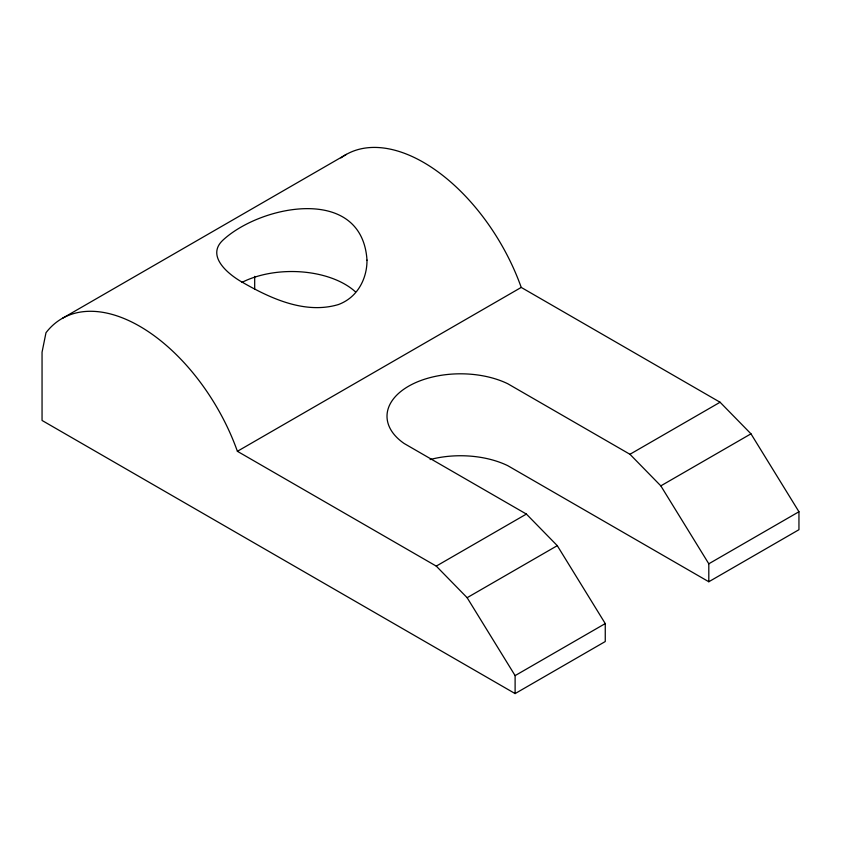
<?xml version="1.0" encoding="UTF-8"?>
<svg xmlns="http://www.w3.org/2000/svg" width="841" height="841" viewBox="0 0 841 841"><rect width="100%" height="100%" fill="white"/><g stroke="black" fill="none" stroke-linecap="round" stroke-linejoin="round"><path stroke-width="1.26" d="M62.549 318.245L346.387 154.366M708.805 581.751L708.805 563.796L660.826 485.867L629.951 454.287L507.722 383.717A73.503 42.439 0 0 0 408.537 386.24A73.503 42.439 0 0 0 404.164 443.501L526.392 514.072L557.278 545.662L605.257 623.58L605.257 641.536L515.112 693.583L42.05 420.458L42.05 352.179L45.982 332.742A155.522 89.787 60 0 1 143.727 328.673A155.522 89.787 60 0 1 237.393 451.302L521.231 287.422L720.085 402.24L750.971 433.83L798.95 511.749L798.95 529.704L708.805 581.751L507.722 465.651A73.503 42.439 0 0 0 430.119 459.543M237.393 451.302L436.258 566.109L526.392 514.072M629.951 454.287L720.085 402.24M436.258 566.109L467.133 597.699L557.278 545.662M660.826 485.867L750.971 433.83M515.112 693.583L515.112 675.617L605.257 623.58M708.805 563.796L798.95 511.749M467.133 597.699L515.112 675.617M254.686 276.363L254.686 289.325M340.899 157.919A155.522 89.787 60 0 1 521.231 287.422M241.998 282.366A75.259 43.448 0 0 1 355.312 291.722M366.991 260.111C367.118 274.513 361.22 289.293 349.688 298.292A62.434 50.05 41.5 0 1 338.439 304.547C305.493 314.376 271.464 298.881 243.186 282.744C229.341 275.186 205.551 256.494 222.781 240.295C260.699 204.889 362.05 184.684 366.991 260.111"/></g></svg>
